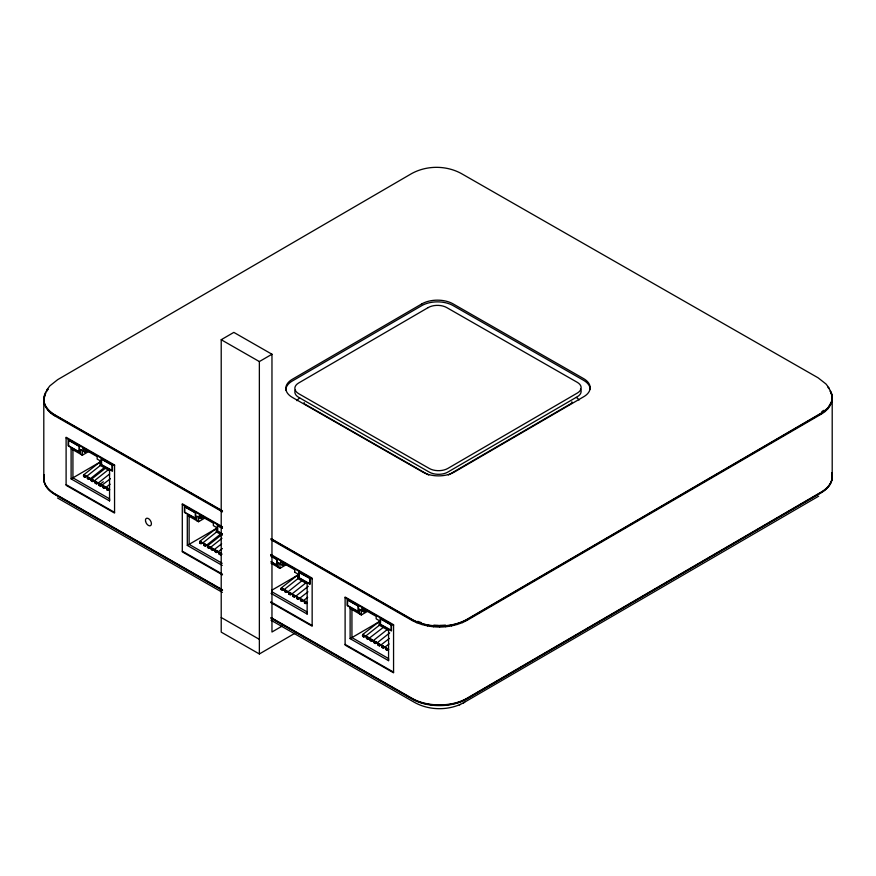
<?xml version="1.0" encoding="UTF-8"?>
<svg xmlns="http://www.w3.org/2000/svg" width="876" height="876" viewBox="0 0 876 876"><rect width="100%" height="100%" fill="white"/><g stroke="black" fill="none" stroke-linecap="round" stroke-linejoin="round"><path stroke-width="1.31" d="M84.906 477.07L85.114 475.964L85.103 477.07L85.202 476.029L85.815 476.851L85.815 475.986L84.26 474.595L83.614 476.336A1.292 0.745 0 0 0 84.698 477.07L86.538 476.435L101.145 464.849M217.27 527.691L200.078 541.16L199.805 542.868A1.292 0.745 0 0 0 200.889 543.591L202.728 542.967L217.336 531.382M380.085 620.92L362.883 634.377L362.62 636.085A1.292 0.745 0 0 0 363.704 636.819L365.544 636.184L380.151 624.599M83.614 476.336C82.519 474.332 85.738 476.183 84.698 477.07M88.575 479.281A1.292 0.745 0 0 1 87.49 478.548C87.775 475.712 88.52 481.088 90.414 478.657L105.021 467.061M92.451 481.504A1.292 0.745 0 0 1 91.356 480.771C91.651 477.935 92.396 483.3 94.29 480.869L108.898 469.284M96.327 483.727A1.292 0.745 0 0 1 95.232 482.994C95.528 480.157 96.272 485.523 98.167 483.092L109.642 473.982M100.203 485.939A1.292 0.745 0 0 1 99.108 485.205L99.119 484.056L100.401 484.877L100.203 485.939L101.309 485.731L110.387 478.69M104.08 488.162A1.292 0.745 0 0 1 102.985 487.428L102.985 486.279L104.277 487.089L104.08 488.162L105.032 488.02L110.091 484.22M106.861 489.651C107.157 486.804 107.901 492.181 109.785 489.75L107.956 488.699L106.861 489.651A1.292 0.745 0 0 0 107.956 490.374M199.805 542.868C198.71 540.864 201.929 542.704 200.889 543.591M204.765 545.814A1.292 0.745 0 0 1 203.681 545.08C203.966 542.244 204.71 547.61 206.605 545.179L221.212 533.593M208.641 548.037A1.292 0.745 0 0 1 207.546 547.303C207.842 544.467 208.587 549.832 210.481 547.401L221.956 538.302M212.518 550.248A1.292 0.745 0 0 1 211.423 549.515L211.434 548.365L212.726 549.186L212.518 550.248L213.635 550.04L221.661 543.832M216.394 552.471A1.292 0.745 0 0 1 215.299 551.738L215.31 550.588L216.591 551.398L216.394 552.471L217.357 552.34L222.405 548.529M220.27 554.694A1.292 0.745 0 0 1 219.175 553.96C219.471 551.124 220.215 556.49 222.099 554.059M282.302 590.205A1.292 0.745 0 0 1 281.207 589.471C281.503 586.635 282.247 592.012 284.131 589.581L298.749 577.985M286.178 592.428A1.292 0.745 0 0 1 285.083 591.694C285.379 588.858 286.123 594.224 288.007 591.793L302.614 580.208M290.055 594.651A1.292 0.745 0 0 1 288.96 593.917C289.255 591.081 290 596.447 291.883 594.016L306.49 582.43M293.931 596.863A1.292 0.745 0 0 1 292.836 596.129C293.121 593.293 293.876 598.669 295.76 596.227L308.286 586.296M297.796 599.085A1.292 0.745 0 0 1 296.712 598.352L296.712 597.202L298.004 598.012L297.796 599.085L298.913 598.877L307.98 591.826M301.673 601.297A1.292 0.745 0 0 1 300.588 600.575L300.588 599.414L301.881 600.235L301.673 601.297L302.636 601.166L307.684 597.355M304.454 602.787C304.749 599.95 305.494 605.316 307.388 602.885L305.56 601.845L304.454 602.787A1.292 0.745 0 0 0 305.549 603.52M362.62 636.085C361.525 634.093 364.745 635.932 363.704 636.819M371.457 641.254A1.292 0.745 0 0 1 370.362 640.531C370.657 637.684 371.402 643.061 373.296 640.63L387.904 629.045M375.333 643.477A1.292 0.745 0 0 1 374.238 642.743C374.534 639.907 375.278 645.273 377.162 642.842L389.689 632.91M379.209 645.7A1.292 0.745 0 0 1 378.114 644.966L378.114 643.816L379.407 644.627L379.209 645.7L380.315 645.481L389.393 638.44M383.086 647.912A1.292 0.745 0 0 1 381.991 647.178L381.991 646.028L383.283 646.849L383.086 647.912L384.038 647.78L389.086 643.97M83.625 476.215L83.888 474.967L83.987 475.81L84.709 475.383L86.538 476.435M87.501 478.438L87.534 477.289L87.49 478.548M91.378 480.65L91.411 479.511L91.356 480.771M95.254 482.873L95.287 481.723L95.232 482.994M99.13 485.096L99.163 483.946L99.108 485.205M102.996 487.308L103.029 486.158L102.985 487.428M106.872 489.531L107.157 487.921L107.89 488.118L109.062 489.301L109.062 490.166L108.449 489.345L108.153 490.385M199.816 542.748L200.078 541.499L200.177 542.332L200.9 541.915L202.728 542.967M206.605 545.179L204.776 544.138L203.736 544.85L203.725 543.821L203.681 545.08M207.568 547.182L207.601 546.033L207.546 547.303M211.444 549.405L211.477 548.256L211.423 549.515M215.321 551.617L215.354 550.478L215.299 551.738M219.186 553.84L219.23 552.69L219.175 553.96M281.218 589.362L281.262 588.212L281.207 589.471M285.094 591.574L285.127 590.435L285.083 591.694M288.97 593.797L289.003 592.647L288.96 593.917M292.891 595.899L292.88 594.87L292.836 596.129M296.723 598.231L296.756 597.082L296.712 598.352M300.599 600.454L300.632 599.304L300.588 600.575M304.476 602.677L304.771 601.045L305.494 601.254L306.666 602.436L306.666 603.312L306.053 602.491L305.954 603.52L305.965 602.414L305.757 603.531M362.631 635.976L362.894 634.728L362.993 635.56L363.715 635.144L365.544 636.184M370.384 640.411L370.417 639.261L370.362 640.531M374.26 642.634L374.293 641.484L374.238 642.743M378.125 644.846L378.158 643.696L378.114 644.966M384.914 647.287L383.086 646.236L382.056 646.948L382.035 645.919L381.991 647.178M203.736 544.85L203.988 543.339L205.017 543.777L205.882 545.606L205.269 544.784L205.17 545.814L205.181 544.708L204.973 545.825M382.056 646.948L382.286 645.459L383.338 645.886L384.192 647.703L383.579 646.882L383.283 647.922M43.8 478.252L43.8 399.664L45.64 392.755L45.64 393.455M271.1 539.726L412.235 620.537C428.988 629.242 450.231 629.231 466.93 620.405L820.987 414.293C826.966 410.888 832.353 405.03 832.2 397.781L832.2 476.38M831.751 401.975L831.696 394.288L830.262 390.882L830.262 391.583M68.514 445.621L68.657 440.321L79.125 446.366M79.19 446.486L79.037 451.786L68.58 445.742M112.205 470.445L101.616 464.718L101.474 459.243L111.997 465.145L112.15 470.62M195.447 518.099L184.847 512.372L184.705 506.897L195.228 512.799L195.381 518.274M217.664 531.031L217.73 525.731L222.438 528.359M270.881 561.647L276.717 564.921L276.794 559.622M299.012 572.554L309.6 578.28L309.754 583.755L299.22 577.853L299.318 572.378M347.509 605.382L347.662 600.082L358.043 606.028L358.24 611.426L347.586 605.502M380.469 624.249L380.622 618.949L391.09 624.993M391.2 630.293L391.156 625.114M88.783 479.292L89.637 478.11L87.775 476.829L87.622 478.219L87.764 477.19L87.863 478.022L88.586 477.606L90.414 478.657M92.659 481.515L92.867 480.398L92.856 481.504L92.955 480.464L93.568 481.296L93.568 480.42L91.673 479.03L91.498 480.431L91.553 479.446L91.739 480.245L92.462 479.818L94.29 480.869M96.535 483.727L96.743 482.621L97.444 483.508L97.444 482.643L95.55 481.252L95.298 482.764L95.517 481.625L95.604 482.468L96.327 482.041L98.167 483.092M100.401 485.95L100.609 484.833L100.609 485.939L100.696 484.91L101.309 485.731L101.309 484.866L99.404 483.486L99.174 484.975L99.251 483.88L99.251 484.866L99.306 483.88L99.481 484.68L103.335 481.778M104.277 488.173L104.485 487.056L104.485 488.162L104.572 487.122L105.186 487.954C105.295 484.559 102.01 486.936 103.182 486.092L103.357 486.903L104.08 486.476L105.908 487.527M201.097 543.602L201.305 542.496L201.294 543.591L201.392 542.562L202.006 543.383L202.006 542.518L200.155 541.138M208.849 548.048L209.703 546.865L207.864 545.562L207.689 546.963L207.743 545.967L207.93 546.777L208.652 546.35L210.481 547.401M212.726 550.259L212.934 549.153L212.923 550.248L213.01 549.219L213.481 550.117L213.514 548.989L211.74 547.785L211.488 549.285L211.707 548.157L211.795 548.989L212.518 548.573L214.357 549.624M216.591 552.482L216.81 551.365L216.799 552.471L216.887 551.431L217.511 552.263C217.423 548.518 214.346 551.65 215.441 550.413L215.54 551.3L215.584 550.369L215.671 551.212L216.394 550.796L218.234 551.836M220.467 554.694L221.332 553.523L219.471 552.241L219.318 553.621L219.372 552.625L219.547 553.435L220.27 553.008M282.499 590.216L282.707 589.11L282.707 590.205L282.795 589.176L283.408 589.997L283.408 589.132L281.525 587.741L281.273 589.241L281.481 588.114L281.579 588.946L282.302 588.53L284.131 589.581M286.375 592.439L286.583 591.322L286.583 592.428L286.671 591.388L287.284 592.22L287.284 591.344L285.39 589.953L285.149 591.464L285.357 590.325L285.456 591.169L286.178 590.742L288.007 591.793M290.252 594.651L290.46 593.545L290.449 594.651L290.547 593.61L291.16 594.432C291.237 590.971 288.007 593.479 289.157 592.581L289.332 593.391L290.055 592.964L291.883 594.016M294.128 596.874L294.336 595.757L294.325 596.863L294.424 595.833L295.037 596.655L295.037 595.789L293.11 594.421L292.967 595.789L293.11 594.771L293.208 595.603L293.931 595.187L295.76 596.227M298.004 599.096L298.212 597.98L298.913 598.877L298.913 598.001L297.019 596.611L296.767 598.122L296.844 597.027L296.953 597.914L297.807 597.399L299.636 598.45M301.881 601.308L302.089 600.202L302.078 601.297L302.176 600.268L302.789 601.089C302.713 597.333 299.614 600.443 300.72 599.239L300.829 600.137L300.862 599.206L300.961 600.038L301.683 599.622L303.512 600.673M363.912 636.83L364.766 635.648L362.905 634.377M367.789 639.053L367.997 637.936L368.183 639.009L367.581 639.042A1.292 0.745 0 0 1 366.486 638.308C365.401 636.315 368.621 638.155 367.581 639.042M371.654 641.265L371.873 640.159L372.574 641.046L372.574 640.181L370.679 638.79L370.428 640.301L370.647 639.162L370.734 639.995L371.457 639.579L373.296 640.63M375.53 643.488L375.738 642.371L375.738 643.477L375.826 642.447L376.286 643.345L376.33 642.217L374.534 641.024L374.304 642.513L374.435 641.418L374.61 642.217L375.333 641.801L377.162 642.842M379.407 645.711L379.615 644.594L379.615 645.7L379.702 644.659L380.315 645.481L380.315 644.616L378.41 643.258L378.257 644.627L378.388 643.597L378.487 644.44L379.209 644.013L381.038 645.064M387.159 650.145L387.367 649.028L386.962 650.134A1.292 0.745 0 0 1 385.867 649.401C384.772 647.408 387.991 649.247 386.962 650.134M45.18 394.594C40.865 403.113 47.764 412.257 55.243 416.122L222.471 511.88M271.1 539.025L412.235 619.836C428.988 628.541 450.231 628.53 466.93 619.704L820.987 413.592L828.061 407.92L831.751 401.274M83.866 474.704L100.006 462.002M46.57 390.247L49.855 385.856L57.696 379.636L411.742 173.525C426.798 165.301 446.015 165.279 461.115 173.415L818.107 377.819L826.002 384.006L829.331 388.375M46.406 391.671L47.939 389.513M369.42 638.407L367.591 637.356L366.869 637.783L366.869 636.907L366.551 638.078L366.54 637.038C365.489 638.845 368.369 634.553 368.697 638.834L368.336 638.013L368.183 639.009L384.027 626.822M91.63 479.062L105.602 468.123M207.82 545.595L221.792 534.656M281.481 587.763L298.672 574.306M294.752 633.359L259.362 653.967L221.212 632.133L221.212 339.724L233.826 332.387L271.965 354.233L271.965 632.012L282.609 625.814M87.677 450.505L84.95 452.093L80.57 449.574L80.57 454.129L82.388 455.181L89.418 451.096M259.362 653.967L259.362 361.569L271.965 354.233M99.853 462.167L71.109 478.898L109.555 500.908L109.544 470.73L100.083 465.32L100.094 460.754L97.159 459.079L97.17 456.626L83.132 448.589L83.132 451.041L84.95 452.093L84.95 449.629L83.132 448.589M203.867 517.037L201.141 518.614L196.761 516.106L196.761 520.662L198.578 521.713L205.608 517.628M217.215 528.009L187.3 545.419L222.252 565.436M285.269 563.64L282.554 565.228L278.163 562.721L278.163 567.276L279.991 568.327L285.839 564.921M448.348 474.978L570.78 403.705A3.865 2.234 0 0 0 571.853 401.777M271.702 590.293L298.628 574.623M366.683 610.254L363.956 611.842L359.576 609.324L359.576 613.89L361.394 614.941L368.424 610.846M380.031 621.237L350.115 638.648L388.561 660.657L388.561 630.49L379.089 625.07L379.089 620.504L376.165 618.828L376.165 616.375L362.138 608.338L362.138 610.791L363.956 611.842L363.956 609.389L362.138 608.338M463.295 702.935L818.677 496.166M391.211 630.194L380.545 624.369M271.002 620.219L414.523 702.399C428.375 710.086 445.95 710.699 460.426 704.37M459.309 704.917L464.641 702.267M221.212 339.724L259.362 361.569M428.692 475.033L305.242 404.34A3.865 2.234 0 0 1 304.136 402.412M222.471 510.828L55.243 415.071A38.675 22.327 0 0 1 47.939 389.163M271.1 538.674L412.235 619.485A38.675 22.327 0 0 0 466.93 619.354L820.987 413.242A38.675 22.327 0 0 0 827.908 387.301M43.8 399.664C44.019 406.694 49.494 412.092 55.243 415.421L222.471 511.179M222.471 526.794L182.296 503.788L182.296 551.858L222.471 574.864M270.793 554.464L312.152 578.138L312.152 626.209L270.793 602.535M66.105 437.956L114.559 465.704M182.296 504.488L222.471 527.494M270.793 555.165L312.152 578.85M345.111 597.717L393.565 625.453M221.88 527.812L217.357 525.217L217.357 531.272L221.88 533.867M271.44 556.183L277.09 559.414L277.09 565.48L271.44 562.239M270.881 556.096L276.717 559.512M280.725 561.724L282.554 562.775L282.554 565.228L280.725 564.188L280.725 561.724L294.763 569.761M294.752 572.214L297.687 573.9L297.687 578.456L307.147 583.876L307.147 614.054L271.034 593.37M217.817 531.239L222.438 533.911M71.109 478.898L71.109 448.72L82.388 455.181L82.388 450.625L80.57 449.574M222.197 535.225L216.273 531.841L216.273 527.286L213.35 525.611L213.361 523.147L199.323 515.11L199.323 517.574L201.141 518.614L201.141 516.161M271.067 563.213L279.991 568.327L279.991 563.761L278.163 562.721M350.115 638.648L350.115 608.47L361.394 614.941L361.394 610.375L359.576 609.324M100.203 484.264L102.032 485.304M222.197 563.301L189.117 544.368L189.117 516.293M271.713 591.65L307.147 611.941L307.147 614.054M66.105 484.625L114.559 512.372M182.296 551.157L222.471 574.163M270.793 601.823L312.152 625.508M345.111 644.386L393.565 672.122M222.471 589.778L55.243 494.02A38.675 22.327 0 0 1 44.249 474.759M271.1 617.613L412.235 698.435A38.675 22.327 0 0 0 466.93 698.303L820.987 492.192A38.675 22.327 0 0 0 831.696 472.887M222.471 590.128L55.243 494.371A38.675 22.327 0 0 1 44.249 475.11M271.1 617.963L412.235 698.785A38.675 22.327 0 0 0 466.93 698.654L820.987 492.542A38.675 22.327 0 0 0 831.696 473.237M222.471 590.479L55.243 494.721A38.675 22.327 0 0 1 44.249 475.46M271.1 618.314L412.235 699.136A38.675 22.327 0 0 0 466.93 699.004L820.987 492.892A38.675 22.327 0 0 0 831.696 473.587M57.52 497.973L222.373 592.373M221.212 617.514L259.362 639.349M350.115 608.47L351.933 609.521L351.933 637.597L388.55 658.555L388.561 660.657M71.109 448.72L72.927 449.771L72.927 477.836L109.544 498.805L109.555 500.908M830.733 392.722L831.696 394.988L831.696 394.288M830.36 404.679L830.36 405.38M828.061 407.92L828.061 408.632M824.907 410.921L824.907 411.621M820.987 413.592L820.987 414.293M466.93 619.704L466.93 620.405M462.331 621.993L462.331 622.694M457.173 623.832L457.173 624.533M451.578 625.19L451.578 625.891M445.676 626.022L445.676 626.723M439.632 626.307L439.632 627.008M433.576 626.044L433.576 626.745M427.674 625.245L427.674 625.946M422.057 623.92L422.057 624.621M416.866 622.102L416.866 622.803M412.235 619.836L412.235 620.537M294.752 569.761L294.763 572.214M198.578 517.147L198.578 521.713L187.3 515.252L187.3 545.419M55.243 415.421L55.243 416.122M51.279 412.771L51.279 413.472M48.092 409.793L48.092 410.494M45.738 406.552L45.738 407.252M44.304 403.157L44.304 403.858M823.571 410.362A37.022 21.374 0 0 1 821.776 411.687M445.413 625.081A37.022 21.374 0 0 1 439.621 625.355M438.46 625.344A37.022 21.374 0 0 1 433.828 625.103M421.52 622.672A37.022 21.374 0 0 1 417.83 621.325M285.817 390.094A22.141 12.79 0 0 1 292.245 381.038L421.739 305.647A22.141 12.79 0 0 1 453.056 305.571L583.635 380.337A22.141 12.79 0 0 1 590.183 389.371M296.953 400.715A11.563 6.679 0 0 1 299.756 398.054M295.464 389.667A13.118 7.577 0 0 0 298.727 397.354L429.295 472.12A13.118 7.577 0 0 0 447.855 472.076L577.35 396.697A13.118 7.577 0 0 0 580.492 388.988M576.178 397.397A11.563 6.679 0 0 1 579.014 400.047M83.746 475L83.746 475.996L83.8 475M95.374 481.658L95.374 482.654L95.429 481.658M103.127 486.103L103.127 487.089L103.127 486.103M107.003 488.315L107.003 489.312L107.058 488.315M199.936 541.532L199.936 542.529L199.991 541.532M203.812 543.755L203.812 544.741L203.867 543.755M211.565 548.19L211.565 549.186L211.62 548.19M215.441 550.413L215.441 551.398L215.496 550.413M219.318 552.625L219.318 553.621L219.318 552.625M281.349 588.146L281.349 589.143L281.404 588.146M285.226 590.369L285.226 591.355L285.28 590.369M289.102 592.581L289.091 593.578L289.102 592.581M296.844 597.027L296.844 598.012L296.898 597.016M300.72 599.239L300.72 600.235L300.775 599.239M366.628 636.983L366.628 637.969L366.683 636.972M370.504 639.195L370.504 640.192L370.559 639.195M378.257 643.63L378.257 644.627L378.257 643.63M382.133 645.853L382.133 646.849L382.188 645.853M386.009 648.076L385.878 649.28L386.009 648.076M386.152 647.791L385.998 649.061L386.064 648.076L386.239 648.875L386.962 648.459L388.791 649.499L387.356 650.134L388.068 649.05L386.152 647.791M96.743 482.621L96.732 483.716L96.82 482.687M108.361 489.279L108.361 490.374L108.449 489.345M298.212 597.98L298.201 599.085L298.3 598.045M367.997 637.936L367.986 639.042L368.084 638.002M371.873 640.159L371.862 641.254L371.95 640.225M383.491 646.817L383.491 647.912L383.579 646.882M91.641 479.402L91.608 480.333L91.553 479.446M99.382 483.848L99.349 484.767L99.306 483.88M103.258 486.06L103.226 486.99L103.182 486.092M207.831 545.934L207.798 546.865L207.743 545.967M219.449 552.592L219.416 553.523L219.372 552.625M289.233 592.548L289.2 593.479L289.157 592.581M296.986 596.983L296.953 597.914L296.986 596.983M304.738 601.418L304.706 602.349L304.651 601.462M374.512 641.374L374.479 642.305L374.435 641.418M386.141 648.032L386.108 648.963L386.064 648.076M101.211 484.877L101.156 485.808L101.101 484.877M205.772 544.741L205.729 545.682L205.663 544.752M217.401 551.398L217.357 552.34L217.292 551.409M291.062 593.578L291.007 594.508L290.941 593.578M302.68 600.235L302.636 601.166L302.57 600.235M387.969 649.061L387.915 650.003L387.849 649.072M87.622 477.223L87.545 478.318L87.534 477.289M91.498 479.446L91.422 480.541L91.411 479.511M207.689 545.967L207.612 547.073L207.601 546.033M362.752 634.761L362.675 635.856L362.664 634.826M421.739 303.939L292.245 379.33A22.141 12.79 0 0 0 292.365 397.408L422.944 472.175A22.141 12.79 0 0 0 454.261 472.098L583.755 396.708A22.141 12.79 0 0 0 583.635 378.629L453.056 303.863A22.141 12.79 0 0 0 421.739 303.939M428.145 307.607L298.65 382.998A13.118 7.577 0 0 0 298.727 393.707L429.295 468.474A13.118 7.577 0 0 0 447.855 468.43L577.35 393.039A13.118 7.577 0 0 0 577.273 382.33L446.705 307.564A13.118 7.577 0 0 0 428.145 307.607M114.559 465.003L66.105 437.255L66.105 485.326L114.559 513.073L114.559 465.003M393.565 624.752L345.111 597.016L345.111 645.086L393.565 672.823L393.565 624.752M79.486 446.278L68.186 439.796L68.186 445.862L79.486 452.334L79.486 446.278M112.478 465.167L101.167 458.685L101.167 464.751L112.478 471.222L112.478 465.167M195.676 512.81L184.376 506.328L184.376 512.394L195.676 518.866L195.676 512.81M310.071 578.302L298.771 571.831L298.771 577.886L310.071 584.369L310.071 578.302M358.492 606.028L347.192 599.556L347.192 605.612L358.492 612.094L358.492 606.028M391.484 624.917L380.173 618.445L380.173 624.5L391.484 630.972L391.484 624.917M382.363 645.787L382.363 646.652L382.363 645.787M204.053 543.689L204.053 544.554L204.053 543.689M107.233 488.25L107.233 489.115L107.233 488.25M376.439 642.393L376.439 643.269L376.439 642.393M213.635 549.175L213.635 550.04L213.635 549.175M364.821 636.611L364.712 635.757L364.821 636.611M221.376 554.475L221.278 553.621L221.376 554.475M209.758 547.818L209.649 546.963L209.758 547.818M89.691 479.073L89.582 478.219L89.691 479.073M145.547 521.253A4.205 2.442 59.8 0 0 150.541 525.655A4.205 2.442 59.8 0 0 149.205 519.139A4.205 2.442 59.8 0 0 145.547 521.253"/></g></svg>
